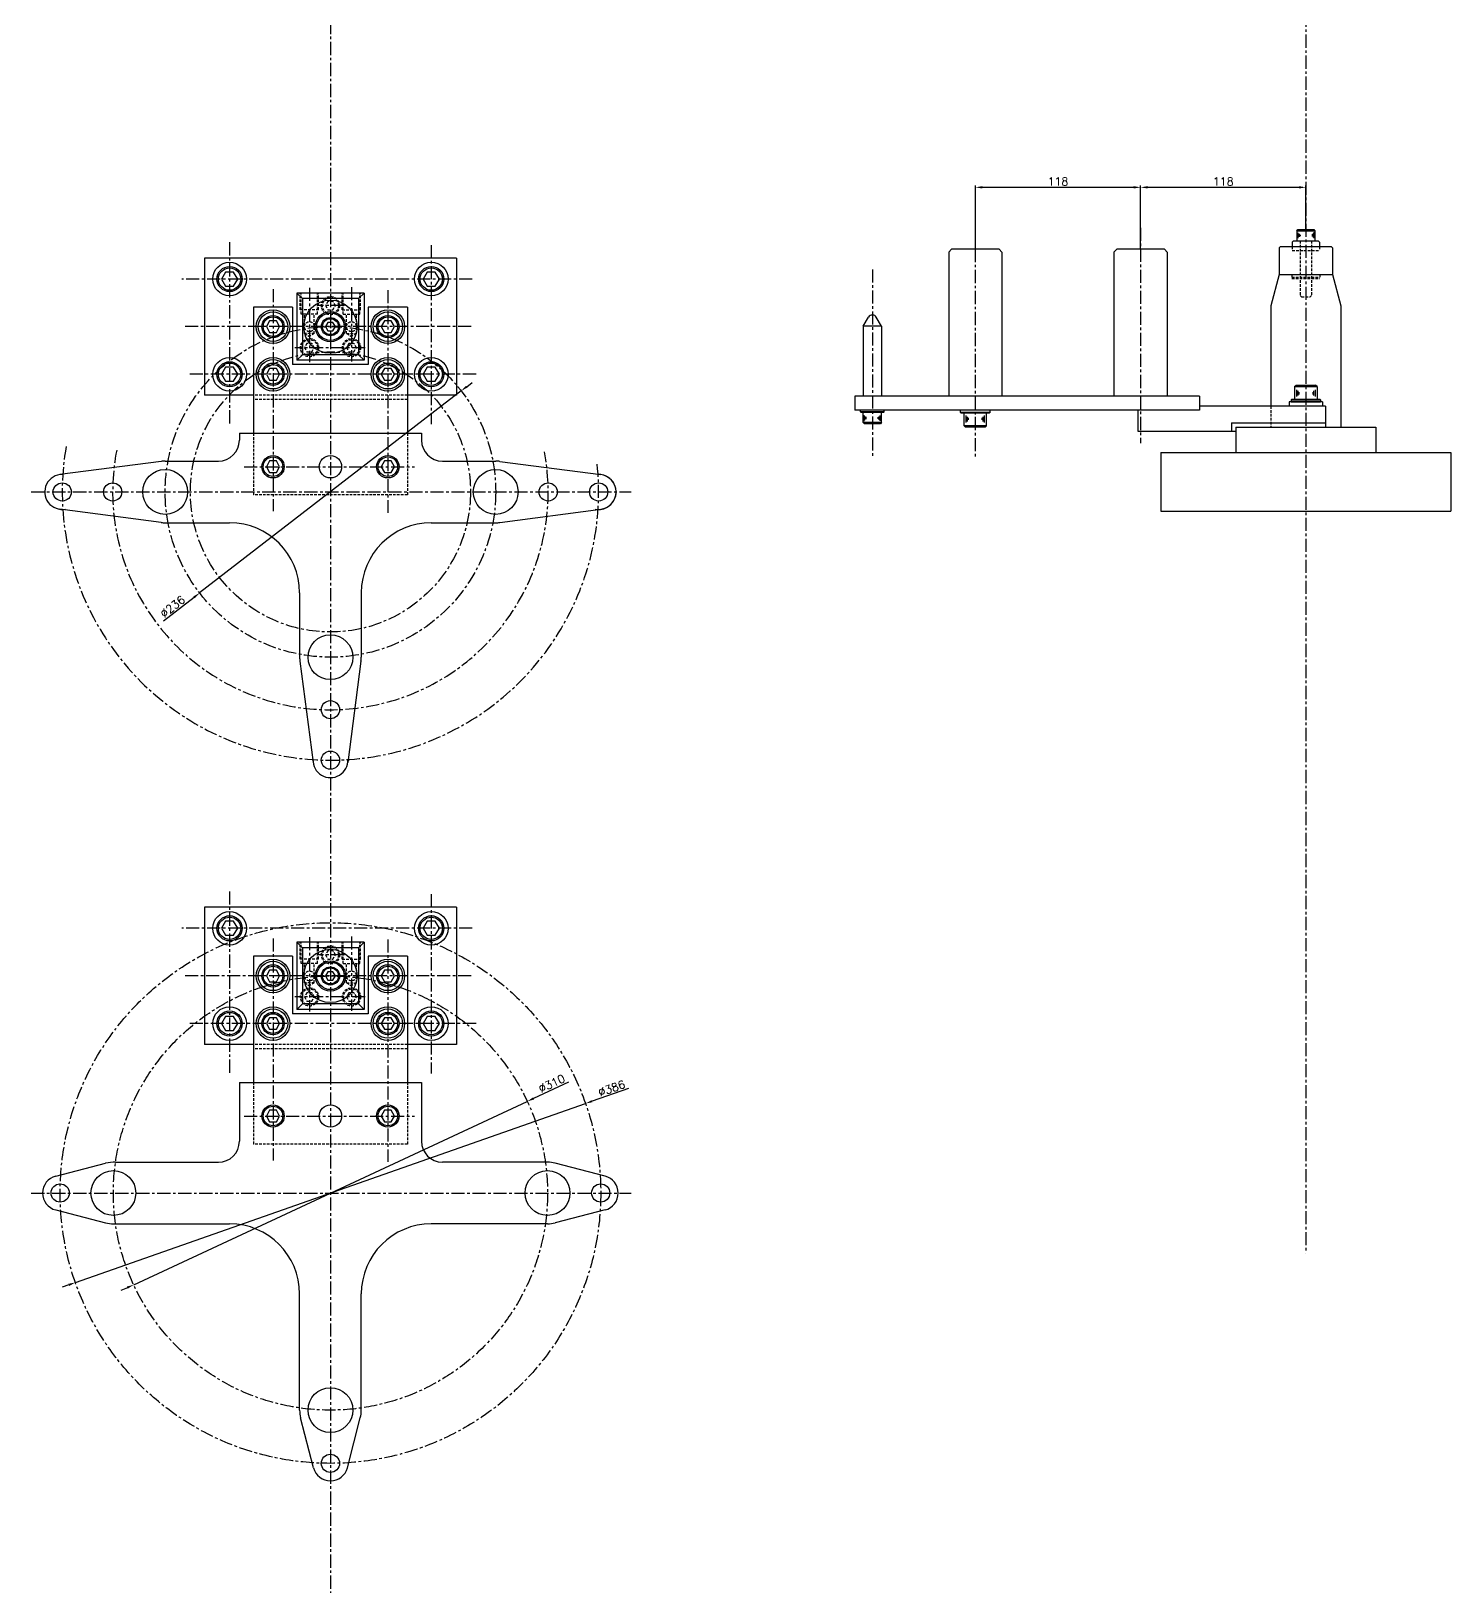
# Model space of a CAD drawing. Extents: x -13768 to 18086, y -10615 to 1188.
# Drawn here: x 9018 to 10031, y -5179 to -4064 of the extents above; entities that cross this region are included whole.
import ezdxf

# ---------------------------------------------------------------- set-up
doc = ezdxf.new("R2010")
doc.units = 0
doc.header["$LTSCALE"] = 7.5
doc.header["$MEASUREMENT"] = 0
doc.linetypes.add('CENTER', pattern=[2, 1.25, -0.25, 0.25, -0.25])
doc.linetypes.add('HIDDEN', pattern=[0.375, 0.25, -0.125])
doc.layers.get('0').update_dxf_attribs({"linetype": 'CONTINUOUS'})
doc.layers.get('DEFPOINTS').update_dxf_attribs({"linetype": 'CONTINUOUS'})
for name, color, linetype in [('CL', 1, 'CENTER'), ('CO', 3, 'CONTINUOUS'), ('OC', 1, 'HIDDEN')]:
    doc.layers.add(name, color=color, linetype=linetype)
doc.styles.add('ROMANS', font='ROMANS.SHX')
doc.dimstyles.new('2CON5', dxfattribs={"dimscale": 2.5, "dimtxt": 2.3, "dimasz": 2, "dimexe": 0.5, "dimexo": 0.0625, "dimgap": 0.5, "dimtad": 1, "dimdec": 4, "dimdsep": 46, "dimtxsty": 'ROMANS', "dimcen": -2, "dimclrt": 7, "dimadec": 0, "dimazin": 0, "dimtfac": 0.869565, "dimtdec": 4, "dimtmove": 0, "dimatfit": 3, "dimfxl": 1, "dimtolj": 1, "dimarcsym": 0})

# ---------------------------------------------------------------- blocks, each defined once
blk = doc.blocks.new('10912S')
blk.add_lwpolyline([(-2.4, 4.1), (-4.7, 0), (-2.4, -4.1), (2.4, -4.1), (4.7, 0), (2.4, 4.1)], close=True)
blk.add_circle((0, 0), 8)
at = {"color": 1}
blk.add_circle((0, 0), 7, dxfattribs=at)
blk = doc.blocks.new('*D599')
at = {"layer": 'CO', "color": 0, "lineweight": -2}
for p, q in [((9324.6, -4321.2), (9137.8, -4465.5)), ((9328.5, -4318.2), (9332.5, -4315.1)), ((9112.1, -4485.3), (9133.8, -4468.5))]:
    blk.add_line(p, q, dxfattribs=at)
at = {"layer": 'CO', "color": 0}
for points in [[(9328, -4317.5), (9329.1, -4318.8), (9324.6, -4321.2)], [(9133.3, -4467.9), (9134.4, -4469.2), (9137.8, -4465.5)]]:
    blk.add_solid(points, dxfattribs=at)
at = {"layer": 'DEFPOINTS', "color": 0}
for p in [(9324.6, -4321.2), (9137.8, -4465.5)]:
    blk.add_point(p, dxfattribs=at)
at = {"layer": 'CO', "color": 7, "insert": (9118.5, -4475.2), "char_height": 5.75, "attachment_point": 5, "rotation": 37.6749, "style": 'ROMANS'}
blk.add_mtext('\\A1;∅236', dxfattribs=at)
blk = doc.blocks.new('08912L')
for p, q in [((-6.5, 7.2), (-5.7, 8)), ((-6.5, 7.2), (-6.5, 0)), ((-6.5, 0), (6.5, 0)), ((-5.7, 8), (5.7, 8)), ((5.7, 8), (6.5, 7.2)), ((6.5, 7.2), (6.5, 0))]:
    blk.add_line(p, q)
at = {"color": 1}
for p, q in [((-6.5, 7.2), (6.5, 7.2)), ((-5.6, 5.8), (-5.6, 2)), ((-4.8, 5.1), (-4.8, 2.9)), ((-4.1, 4.4), (-4.1, 3.4)), ((4.5, 4.8), (4.5, 3.1)), ((5.3, 5.5), (5.3, 2.5)), ((5.8, 6.1), (5.8, 1.8))]:
    blk.add_line(p, q, dxfattribs=at)
blk = doc.blocks.new('10125')
for p, q in [((-10.5, 1.5), (-10, 2)), ((-10.5, 1.5), (-10.5, 0)), ((-10.5, 0), (10.5, 0)), ((-10, 2), (10, 2)), ((10, 2), (10.5, 1.5)), ((10.5, 1.5), (10.5, 0))]:
    blk.add_line(p, q)
at = {"color": 1}
blk.add_line((-10.5, 1.5), (10.5, 1.5), dxfattribs=at)
blk = doc.blocks.new('10912L')
for p, q in [((-8, 9), (-7, 10)), ((-8, 9), (-8, 0)), ((-8, 0), (8, 0)), ((-7, 10), (7, 10)), ((8, 9), (7, 10)), ((8, 9), (8, 0))]:
    blk.add_line(p, q)
at = {"color": 1}
for p, q in [((-8, 9), (8, 9)), ((-6.6, 6.7), (-6.6, 1.8)), ((-5.6, 5.9), (-5.6, 2.6)), ((-4.9, 4.9), (-4.9, 3.3)), ((4.9, 4.9), (4.9, 3.3)), ((5.6, 5.9), (5.6, 2.6)), ((6.6, 6.7), (6.6, 1.8))]:
    blk.add_line(p, q, dxfattribs=at)
blk = doc.blocks.new('08125')
for p, q in [((-8.5, 1.1), (-8, 1.6)), ((-8.5, 1.1), (-8.5, 0)), ((-8.5, 0), (8.5, 0)), ((-8, 1.6), (8, 1.6)), ((8, 1.6), (8.5, 1.1)), ((8.5, 1.1), (8.5, 0))]:
    blk.add_line(p, q)
at = {"color": 1}
blk.add_line((-8.5, 1.1), (8.5, 1.1), dxfattribs=at)
blk = doc.blocks.new('*D600')
at = {"layer": 'CO', "color": 0, "lineweight": -2}
for p, q in [((9809.7, -4219.9), (9809.7, -4174.6)), ((9922.7, -4175.9), (9814.7, -4175.9)), ((9927.7, -4205.9), (9927.7, -4174.6))]:
    blk.add_line(p, q, dxfattribs=at)
at = {"layer": 'CO', "color": 0}
for points in [[(9814.7, -4175), (9814.7, -4176.7), (9809.7, -4175.9)], [(9922.7, -4175), (9922.7, -4176.7), (9927.7, -4175.9)]]:
    blk.add_solid(points, dxfattribs=at)
at = {"layer": 'DEFPOINTS', "color": 0}
for p in [(9809.7, -4175.9), (9927.7, -4206.1), (9809.7, -4220.1)]:
    blk.add_point(p, dxfattribs=at)
at = {"layer": 'CO', "color": 7, "insert": (9868.7, -4171.7), "char_height": 5.75, "attachment_point": 5, "style": 'ROMANS'}
blk.add_mtext('\\A1;118', dxfattribs=at)
blk = doc.blocks.new('*D601')
at = {"layer": 'CO', "color": 0, "lineweight": -2}
for p, q in [((9691.7, -4219.9), (9691.7, -4174.6)), ((9804.7, -4175.9), (9696.7, -4175.9)), ((9809.7, -4219.9), (9809.7, -4174.6))]:
    blk.add_line(p, q, dxfattribs=at)
at = {"layer": 'CO', "color": 0}
for points in [[(9696.7, -4175), (9696.7, -4176.7), (9691.7, -4175.9)], [(9804.7, -4175), (9804.7, -4176.7), (9809.7, -4175.9)]]:
    blk.add_solid(points, dxfattribs=at)
at = {"layer": 'DEFPOINTS', "color": 0}
for p in [(9691.7, -4175.9), (9691.7, -4220.1), (9809.7, -4220.1)]:
    blk.add_point(p, dxfattribs=at)
at = {"layer": 'CO', "color": 7, "insert": (9750.7, -4171.7), "char_height": 5.75, "attachment_point": 5, "style": 'ROMANS'}
blk.add_mtext('\\A1;118', dxfattribs=at)
blk = doc.blocks.new('*D619')
at = {"layer": 'CO', "color": 0, "lineweight": -2}
for p, q in [((9401.1, -4814.7), (9376.2, -4826.3)), ((9090.7, -4959.4), (9371.7, -4828.5)), ((9086.2, -4961.5), (9081.6, -4963.6))]:
    blk.add_line(p, q, dxfattribs=at)
at = {"layer": 'CO', "color": 0}
for points in [[(9375.9, -4825.6), (9376.6, -4827.1), (9371.7, -4828.5)], [(9085.8, -4960.7), (9086.5, -4962.2), (9090.7, -4959.4)]]:
    blk.add_solid(points, dxfattribs=at)
at = {"layer": 'DEFPOINTS', "color": 0}
for p in [(9371.7, -4828.5), (9090.7, -4959.4)]:
    blk.add_point(p, dxfattribs=at)
at = {"layer": 'CO', "color": 7, "insert": (9389.2, -4815.7), "char_height": 5.75, "attachment_point": 5, "rotation": 24.9778, "style": 'ROMANS'}
blk.add_mtext('\\A1;∅310', dxfattribs=at)
blk = doc.blocks.new('*D620')
at = {"layer": 'CO', "color": 0, "lineweight": -2}
for p, q in [((9444, -4819.2), (9418, -4828.3)), ((9049.1, -4957.8), (9413.3, -4830)), ((9044.4, -4959.5), (9039.6, -4961.1))]:
    blk.add_line(p, q, dxfattribs=at)
at = {"layer": 'CO', "color": 0}
for points in [[(9417.7, -4827.6), (9418.3, -4829.1), (9413.3, -4830)], [(9044.1, -4958.7), (9044.6, -4960.3), (9049.1, -4957.8)]]:
    blk.add_solid(points, dxfattribs=at)
at = {"layer": 'DEFPOINTS', "color": 0}
for p in [(9413.3, -4830), (9049.1, -4957.8)]:
    blk.add_point(p, dxfattribs=at)
at = {"layer": 'CO', "color": 7, "insert": (9432, -4819.1), "char_height": 5.75, "attachment_point": 5, "rotation": 19.3376, "style": 'ROMANS'}
blk.add_mtext('\\A1;∅386', dxfattribs=at)
blk = doc.blocks.new('12912S')
blk.add_lwpolyline([(-2.9, 5), (-5.8, 0), (-2.9, -5), (2.9, -5), (5.8, 0), (2.9, 5)], close=True)
blk.add_circle((0, 0), 9)
at = {"color": 1}
blk.add_circle((0, 0), 8, dxfattribs=at)
blk = doc.blocks.new('08912s')
blk.add_lwpolyline([(-1.8, 3), (-3.5, 0), (-1.8, -3), (1.8, -3), (3.5, 0), (1.8, 3)], close=True)
blk.add_circle((0, 0), 6.5)
at = {"color": 1}
blk.add_circle((0, 0), 5.7, dxfattribs=at)

msp = doc.modelspace()

# ---------------------------------------------------------------- linework, layer by layer
for p, q in [((9918.90354, -4214.07351), (9917.90354, -4215.07351)), ((9918.90354, -4214.07351), (9936.40354, -4214.07351)), ((9936.40354, -4214.07351), (9937.40354, -4215.07351)), ((9674.65354, -4220.07351), (9672.65354, -4222.07351)), ((9672.65354, -4222.07351), (9672.65354, -4325.07351)), ((9708.65354, -4220.07351), (9674.65354, -4220.07351)), ((9708.65354, -4220.07351), (9710.65354, -4222.07351)), ((9710.65354, -4222.07351), (9710.65354, -4325.07351)), ((9792.65354, -4220.07351), (9790.65354, -4222.07351)), ((9790.65354, -4222.07351), (9790.65354, -4325.07351)), ((9826.65354, -4220.07351), (9792.65354, -4220.07351)), ((9826.65354, -4220.07351), (9828.65354, -4222.07351)), ((9828.65354, -4222.07351), (9828.65354, -4325.07351)), ((9909.65354, -4218.07351), (9908.65354, -4219.07351)), ((9908.65354, -4219.07351), (9908.65354, -4238.07351)), ((9909.65354, -4218.07351), (9945.65354, -4218.07351)), ((9917.90354, -4215.07351), (9917.90354, -4218.07351)), ((9937.40354, -4215.07351), (9937.40354, -4218.07351)), ((9945.65354, -4218.07351), (9946.65354, -4219.07351)), ((9946.65354, -4219.07351), (9946.65354, -4238.07351)), ((9321.19621, -4226.34247), (9141.19621, -4226.34247)), ((9141.19621, -4226.34247), (9141.19621, -4324.34247)), ((9321.19621, -4226.34247), (9321.19621, -4324.34247)), ((9908.65354, -4238.07351), (9902.65354, -4260.46582)), ((9908.65354, -4238.07351), (9946.65354, -4238.07351)), ((9946.65354, -4238.07351), (9952.65354, -4260.46582)), ((9207.19621, -4251.34247), (9207.19621, -4299.34247)), ((9255.19621, -4251.34247), (9207.19621, -4251.34247)), ((9211.19621, -4255.34247), (9207.19621, -4251.34247)), ((9211.19621, -4255.34247), (9211.19621, -4295.34247)), ((9251.19621, -4255.34247), (9211.19621, -4255.34247)), ((9251.19621, -4255.34247), (9255.19621, -4251.34247)), ((9251.19621, -4255.34247), (9251.19621, -4295.34247)), ((9255.19621, -4251.34247), (9255.19621, -4299.34247)), ((9176.19621, -4261.34247), (9176.19621, -4351.34247)), ((9204.19621, -4261.34247), (9176.19621, -4261.34247)), ((9204.19621, -4261.34247), (9204.19621, -4302.34247)), ((9258.19621, -4261.34247), (9258.19621, -4302.34247)), ((9286.19621, -4261.34247), (9258.19621, -4261.34247)), ((9286.19621, -4261.34247), (9286.19621, -4351.34247)), ((9611.65354, -4275.07351), (9615.40632, -4268.57351)), ((9618.30269, -4267.07351), (9618.00439, -4267.07351)), ((9624.65354, -4275.07351), (9620.90076, -4268.57351)), ((9902.65354, -4260.46582), (9902.65354, -4332.07351)), ((9952.65354, -4260.46582), (9952.65354, -4347.07351)), ((9624.65354, -4275.07351), (9611.65354, -4275.07351)), ((9611.65354, -4275.07351), (9611.65354, -4325.07351)), ((9624.65354, -4275.07351), (9624.65354, -4325.07351)), ((9258.19621, -4302.34247), (9204.19621, -4302.34247)), ((9207.19621, -4299.34247), (9211.19621, -4295.34247)), ((9255.19621, -4299.34247), (9207.19621, -4299.34247)), ((9251.19621, -4295.34247), (9211.19621, -4295.34247)), ((9255.19621, -4299.34247), (9251.19621, -4295.34247)), ((9176.19621, -4324.34247), (9141.19621, -4324.34247)), ((9321.19621, -4324.34247), (9286.19621, -4324.34247)), ((9851.65354, -4325.07351), (9605.65354, -4325.07351)), ((9605.65354, -4325.07351), (9605.65354, -4335.07351)), ((9851.65354, -4325.07351), (9851.65354, -4335.07351)), ((9851.65354, -4335.07351), (9605.65354, -4335.07351)), ((9807.65354, -4335.07351), (9807.65354, -4350.07351)), ((9941.65354, -4332.07351), (9851.65354, -4332.07351)), ((9915.65354, -4329.07351), (9915.65354, -4332.07351)), ((9939.65354, -4329.07351), (9915.65354, -4329.07351)), ((9939.65354, -4329.07351), (9939.65354, -4332.07351)), ((9941.65354, -4332.07351), (9941.65354, -4347.07351)), ((9874.65354, -4344.07351), (9874.65354, -4350.07351)), ((9874.65354, -4344.07351), (9941.65354, -4344.07351)), ((9877.65354, -4347.07351), (9877.65354, -4365.07351)), ((9877.65354, -4347.07351), (9977.65354, -4347.07351)), ((9977.65354, -4347.07351), (9977.65354, -4365.07351)), ((9166.19621, -4351.34247), (9296.19621, -4351.34247)), ((9166.19621, -4351.34247), (9166.19621, -4356.34247)), ((9296.19621, -4351.34247), (9296.19621, -4356.34247)), ((9807.65354, -4350.07351), (9877.65354, -4350.07351)), ((9824.15354, -4365.07351), (9824.15354, -4407.07351)), ((9824.15354, -4365.07351), (10031.15354, -4365.07351)), ((10031.15354, -4365.07351), (10031.15354, -4407.07351)), ((9110.35267, -4371.52701), (9038.08056, -4380.94732)), ((9113.19621, -4371.34247), (9151.19621, -4371.34247)), ((9311.19621, -4371.34247), (9349.19621, -4371.34247)), ((9352.03974, -4371.52701), (9424.31185, -4380.94732)), ((9110.35267, -4415.15793), (9038.08056, -4405.73761)), ((9352.03974, -4415.15793), (9424.31185, -4405.73761)), ((9824.15354, -4407.07351), (10031.15354, -4407.07351)), ((9113.19621, -4415.34247), (9159.19621, -4415.34247)), ((9303.19621, -4415.34247), (9349.19621, -4415.34247)), ((9209.19621, -4465.34247), (9209.19621, -4511.34247)), ((9253.19621, -4465.34247), (9253.19621, -4511.34247)), ((9209.38075, -4514.186), (9218.80106, -4586.45811)), ((9253.01167, -4514.186), (9243.59135, -4586.45811)), ((9321.19621, -4689.9093), (9141.19621, -4689.9093)), ((9141.19621, -4689.9093), (9141.19621, -4787.9093)), ((9321.19621, -4689.9093), (9321.19621, -4787.9093)), ((9207.19621, -4714.9093), (9207.19621, -4762.9093)), ((9255.19621, -4714.9093), (9207.19621, -4714.9093)), ((9211.19621, -4718.9093), (9207.19621, -4714.9093)), ((9251.19621, -4718.9093), (9255.19621, -4714.9093)), ((9255.19621, -4714.9093), (9255.19621, -4762.9093)), ((9176.19621, -4724.9093), (9176.19621, -4814.9093)), ((9204.19621, -4724.9093), (9176.19621, -4724.9093)), ((9204.19621, -4724.9093), (9204.19621, -4765.9093)), ((9211.19621, -4718.9093), (9211.19621, -4758.9093)), ((9251.19621, -4718.9093), (9211.19621, -4718.9093)), ((9251.19621, -4718.9093), (9251.19621, -4758.9093)), ((9258.19621, -4724.9093), (9258.19621, -4765.9093)), ((9286.19621, -4724.9093), (9258.19621, -4724.9093)), ((9286.19621, -4724.9093), (9286.19621, -4814.9093)), ((9207.19621, -4762.9093), (9211.19621, -4758.9093)), ((9251.19621, -4758.9093), (9211.19621, -4758.9093)), ((9255.19621, -4762.9093), (9251.19621, -4758.9093)), ((9258.19621, -4765.9093), (9204.19621, -4765.9093)), ((9255.19621, -4762.9093), (9207.19621, -4762.9093)), ((9176.19621, -4787.9093), (9141.19621, -4787.9093)), ((9321.19621, -4787.9093), (9286.19621, -4787.9093)), ((9166.19621, -4814.9093), (9296.19621, -4814.9093)), ((9166.19621, -4814.9093), (9166.19621, -4856.96477)), ((9296.19621, -4814.9093), (9296.19621, -4856.9093)), ((9077.7575, -4871.96477), (9151.19621, -4871.96477)), ((9386.19621, -4871.9093), (9311.19621, -4871.9093)), ((9035.07121, -4881.80623), (9070.69621, -4872.60789)), ((9427.32121, -4881.80623), (9391.69621, -4872.60789)), ((9035.07121, -4906.01237), (9070.69621, -4915.21071)), ((9076.19621, -4915.9093), (9159.19621, -4915.9093)), ((9386.19621, -4915.9093), (9303.19621, -4915.9093)), ((9427.32121, -4906.01237), (9391.69621, -4915.21071)), ((9209.19621, -5048.9093), (9209.19621, -4965.9093)), ((9253.19621, -5048.9093), (9253.19621, -4965.9093)), ((9219.09313, -5090.0343), (9209.8948, -5054.4093)), ((9243.29928, -5090.0343), (9252.49762, -5054.4093))]:
    msp.add_line(p, q)
for centre, radius in [((9159.19621, -4241.34247), 12), ((9303.19621, -4241.34247), 12), ((9231.19621, -4275.34247), 19), ((9190.19621, -4275.34247), 12), ((9190.19621, -4275.34247), 10.5), ((9231.19621, -4275.34247), 10.8), ((9231.19621, -4275.34247), 9.8), ((9272.19621, -4275.34247), 12), ((9272.19621, -4275.34247), 10.5), ((9159.19621, -4309.34247), 12), ((9190.19621, -4309.34247), 12), ((9190.19621, -4309.34247), 10.5), ((9272.19621, -4309.34247), 12), ((9272.19621, -4309.34247), 10.5), ((9303.19621, -4309.34247), 12), ((9231.19621, -4375.34247), 8), ((9113.19621, -4393.34247), 16), ((9349.19621, -4393.34247), 16), ((9039.69621, -4393.34247), 6.5), ((9075.69621, -4393.34247), 6.5), ((9386.69621, -4393.34247), 6.5), ((9422.69621, -4393.34247), 6.5), ((9231.19621, -4511.34247), 16), ((9231.19621, -4548.84247), 6.5), ((9231.19621, -4584.84247), 6.5), ((9159.19621, -4704.9093), 12), ((9303.19621, -4704.9093), 12), ((9190.19621, -4738.9093), 12), ((9231.19621, -4738.9093), 19), ((9272.19621, -4738.9093), 12), ((9190.19621, -4738.9093), 10.5), ((9231.19621, -4738.9093), 10.8), ((9231.19621, -4738.9093), 9.8), ((9272.19621, -4738.9093), 10.5), ((9159.19621, -4772.9093), 12), ((9190.19621, -4772.9093), 12), ((9190.19621, -4772.9093), 10.5), ((9272.19621, -4772.9093), 12), ((9272.19621, -4772.9093), 10.5), ((9303.19621, -4772.9093), 12), ((9231.19621, -4838.9093), 8), ((9076.19621, -4893.9093), 16), ((9386.19621, -4893.9093), 16), ((9038.19621, -4893.9093), 6.5), ((9424.19621, -4893.9093), 6.5), ((9231.19621, -5048.9093), 16), ((9231.19621, -5086.9093), 6.5)]:
    msp.add_circle(centre, radius)
for centre, radius, start, end in [((9618.00439, -4270.07351), 3, 90, 150), ((9618.30269, -4270.07351), 3, 30, 90), ((9151.19621, -4356.34247), 15, 270, 360), ((9311.19621, -4356.34247), 15, 180, 270), ((9039.69621, -4393.34247), 12.5, 89.63786447, 281.10159011), ((9113.19621, -4393.34247), 22, 90, 97.42635311), ((9349.19621, -4393.34247), 22, 82.57364689, 90), ((9422.69621, -4393.34247), 12.5, 258.89840989, 90.36213553), ((9422.69621, -4393.34247), 12.5, 275.95948188, 84.04051812), ((9113.19621, -4393.34247), 22, 262.57364689, 270), ((9159.19621, -4465.34247), 50, 0, 90), ((9303.19621, -4465.34247), 50, 90, 180), ((9349.19621, -4393.34247), 22, 270, 277.42635311), ((9231.19621, -4511.34247), 22, 180, 187.42635311), ((9231.19621, -4511.34247), 22, 352.57364689, 0), ((9231.19621, -4584.84247), 12.5, 178.12970117, 1.87029883), ((9151.19621, -4856.96477), 15, 270, 360), ((9311.19621, -4856.9093), 15, 180, 270), ((9076.19621, -4893.9093), 22, 85.930427, 104.47751219), ((9386.19621, -4893.9093), 22, 75.52248781, 90), ((9038.19621, -4893.9093), 12.5, 104.47751219, 255.52248781), ((9424.19621, -4893.9093), 12.5, 284.47751219, 75.52248781), ((9076.19621, -4893.9093), 22, 255.52248781, 270), ((9159.19621, -4965.9093), 50, 0, 90), ((9303.19621, -4965.9093), 50, 90, 180), ((9386.19621, -4893.9093), 22, 270, 284.47751219), ((9231.19621, -5048.9093), 22, 180, 194.47751219), ((9231.19621, -5048.9093), 22, 345.52248781, 0), ((9231.19621, -5086.9093), 12.5, 194.47751219, 345.52248781)]:
    msp.add_arc(centre, radius, start, end)
at = {"layer": 'CL'}
for p, q in [((9927.65354, -2416.82258), (9927.65354, -4936.83312)), ((9231.19621, -2782.04215), (9231.19621, -5179.30915)), ((9691.65354, -4204.84031), (9691.65354, -4368.41201)), ((9809.65354, -4204.76506), (9809.65354, -4358.44439)), ((9159.19621, -4215.07795), (9159.19621, -4345.51917)), ((9303.19621, -4217.05051), (9303.19621, -4345.07179)), ((9618.15354, -4234.48372), (9618.15354, -4367.73897)), ((9332.50492, -4241.34247), (9125.15614, -4241.34247)), ((9216.19621, -4247.54903), (9216.19621, -4300.79646)), ((9246.19621, -4247.1271), (9246.19621, -4300.18586)), ((9190.19621, -4248.57867), (9190.19621, -4407.03779)), ((9272.19621, -4249.23376), (9272.19621, -4408.17506)), ((9241.31207, -4260.34247), (9222.6815, -4260.34247)), ((9331.73467, -4275.34247), (9127.13071, -4275.34247)), ((9256.10897, -4290.34247), (9205.79904, -4290.34247)), ((9335.1379, -4309.34247), (9129.76392, -4309.34247)), ((9169.52735, -4375.34247), (9291.24974, -4375.34247)), ((9017.55211, -4393.34247), (9445.82578, -4393.34247)), ((9159.19621, -4678.64479), (9159.19621, -4809.086)), ((9303.19621, -4680.61734), (9303.19621, -4808.63862)), ((9332.50492, -4704.9093), (9125.15614, -4704.9093)), ((9190.19621, -4712.1455), (9190.19621, -4870.60463)), ((9216.19621, -4711.11586), (9216.19621, -4764.3633)), ((9246.19621, -4710.69393), (9246.19621, -4763.75269)), ((9272.19621, -4712.8006), (9272.19621, -4871.7419)), ((9241.31207, -4723.9093), (9222.6815, -4723.9093)), ((9331.73467, -4738.9093), (9127.13071, -4738.9093)), ((9256.10897, -4753.9093), (9205.79904, -4753.9093)), ((9335.1379, -4772.9093), (9129.76392, -4772.9093)), ((9169.52735, -4838.9093), (9291.24974, -4838.9093)), ((9017.55211, -4893.9093), (9445.82578, -4893.9093))]:
    msp.add_line(p, q, dxfattribs=at)
for centre, radius in [((9231.19621, -4393.34247), 118), ((9231.19621, -4393.34247), 100), ((9231.19621, -4893.9093), 193), ((9231.19621, -4893.9093), 155)]:
    msp.add_circle(centre, radius, dxfattribs=at)
for radius, start, end in [(191.5, 170.24070626, 5.96408351), (155.5, 168.92686896, 10.62316861)]:
    msp.add_arc((9231.19621, -4393.34247), radius, start, end, dxfattribs=at)
at = {"layer": 'OC'}
for p, q in [((9923.65354, -4214.07351), (9923.65354, -4253.07351)), ((9931.65354, -4214.07351), (9931.65354, -4253.07351)), ((9917.90354, -4218.07351), (9917.90354, -4221.07351)), ((9917.90354, -4221.07351), (9937.40354, -4221.07351)), ((9937.40354, -4218.07351), (9937.40354, -4221.07351)), ((9917.65354, -4238.07351), (9917.65354, -4241.07351)), ((9917.65354, -4240.07351), (9937.65354, -4240.07351)), ((9917.65354, -4241.07351), (9937.65354, -4241.07351)), ((9937.65354, -4238.07351), (9937.65354, -4241.07351)), ((9209.62121, -4263.34247), (9209.62121, -4251.34247)), ((9210.32121, -4266.34247), (9210.32121, -4251.34247)), ((9222.07121, -4266.34247), (9222.07121, -4251.34247)), ((9222.77121, -4263.34247), (9222.77121, -4251.34247)), ((9239.62121, -4263.34247), (9239.62121, -4251.34247)), ((9240.32121, -4266.34247), (9240.32121, -4251.34247)), ((9252.07121, -4266.34247), (9252.07121, -4251.34247)), ((9252.77121, -4263.34247), (9252.77121, -4251.34247)), ((9924.65354, -4254.07351), (9923.65354, -4253.07351)), ((9924.65354, -4254.07351), (9930.65354, -4254.07351)), ((9931.65354, -4253.07351), (9930.65354, -4254.07351)), ((9222.77121, -4263.34247), (9209.62121, -4263.34247)), ((9222.07121, -4266.34247), (9210.32121, -4266.34247)), ((9212.69621, -4280.32174), (9212.69621, -4266.34247)), ((9219.69621, -4280.32174), (9219.69621, -4266.34247)), ((9239.62121, -4263.34247), (9252.77121, -4263.34247)), ((9240.32121, -4266.34247), (9252.07121, -4266.34247)), ((9242.69621, -4280.32174), (9242.69621, -4266.34247)), ((9249.69621, -4280.32174), (9249.69621, -4266.34247)), ((9212.69621, -4280.32174), (9216.19621, -4282.34247)), ((9219.69621, -4280.32174), (9212.69621, -4280.32174)), ((9219.69621, -4280.32174), (9216.19621, -4282.34247)), ((9242.69621, -4280.32174), (9246.19621, -4282.34247)), ((9242.69621, -4280.32174), (9249.69621, -4280.32174)), ((9249.69621, -4280.32174), (9246.19621, -4282.34247)), ((9286.19621, -4324.34247), (9176.19621, -4324.34247)), ((9286.19621, -4327.34247), (9176.19621, -4327.34247)), ((9902.65354, -4332.07351), (9902.65354, -4347.07351)), ((9176.19621, -4351.34247), (9176.19621, -4395.34247)), ((9286.19621, -4351.34247), (9286.19621, -4395.34247)), ((9286.19621, -4395.34247), (9176.19621, -4395.34247)), ((9209.62121, -4726.9093), (9209.62121, -4714.9093)), ((9210.32121, -4729.9093), (9210.32121, -4714.9093)), ((9222.07121, -4729.9093), (9222.07121, -4714.9093)), ((9222.77121, -4726.9093), (9222.77121, -4714.9093)), ((9239.62121, -4726.9093), (9239.62121, -4714.9093)), ((9240.32121, -4729.9093), (9240.32121, -4714.9093)), ((9252.07121, -4729.9093), (9252.07121, -4714.9093)), ((9252.77121, -4726.9093), (9252.77121, -4714.9093)), ((9222.77121, -4726.9093), (9209.62121, -4726.9093)), ((9239.62121, -4726.9093), (9252.77121, -4726.9093)), ((9222.07121, -4729.9093), (9210.32121, -4729.9093)), ((9212.69621, -4743.88857), (9212.69621, -4729.9093)), ((9219.69621, -4743.88857), (9219.69621, -4729.9093)), ((9240.32121, -4729.9093), (9252.07121, -4729.9093)), ((9242.69621, -4743.88857), (9242.69621, -4729.9093)), ((9249.69621, -4743.88857), (9249.69621, -4729.9093)), ((9212.69621, -4743.88857), (9216.19621, -4745.9093)), ((9219.69621, -4743.88857), (9212.69621, -4743.88857)), ((9219.69621, -4743.88857), (9216.19621, -4745.9093)), ((9242.69621, -4743.88857), (9246.19621, -4745.9093)), ((9242.69621, -4743.88857), (9249.69621, -4743.88857)), ((9249.69621, -4743.88857), (9246.19621, -4745.9093)), ((9286.19621, -4787.9093), (9176.19621, -4787.9093)), ((9286.19621, -4790.9093), (9176.19621, -4790.9093)), ((9176.19621, -4814.9093), (9176.19621, -4858.9093)), ((9286.19621, -4814.9093), (9286.19621, -4858.9093)), ((9286.19621, -4858.9093), (9176.19621, -4858.9093))]:
    msp.add_line(p, q, dxfattribs=at)
for centre in [(9216.19621, -4275.34247), (9246.19621, -4275.34247), (9216.19621, -4738.9093), (9246.19621, -4738.9093)]:
    msp.add_circle(centre, 3.5, dxfattribs=at)

# ---------------------------------------------------------------- block references
for name, p in [('08912L', (9927.65354, -4214.07351)), ('12912S', (9159.19621, -4241.34247)), ('12912S', (9303.19621, -4241.34247)), ('10912S', (9190.19621, -4275.34247)), ('08912s', (9231.19621, -4275.34247)), ('10912S', (9272.19621, -4275.34247)), ('12912S', (9159.19621, -4309.34247)), ('10912S', (9190.19621, -4309.34247)), ('10912S', (9272.19621, -4309.34247)), ('12912S', (9303.19621, -4309.34247)), ('10912L', (9927.65354, -4327.07351)), ('10125', (9927.65354, -4329.07351)), ('10912S', (9190.19621, -4375.34247)), ('10912S', (9272.19621, -4375.34247)), ('12912S', (9159.19621, -4704.9093)), ('12912S', (9303.19621, -4704.9093)), ('10912S', (9190.19621, -4738.9093)), ('08912s', (9231.19621, -4738.9093)), ('10912S', (9272.19621, -4738.9093)), ('12912S', (9159.19621, -4772.9093)), ('10912S', (9190.19621, -4772.9093)), ('10912S', (9272.19621, -4772.9093)), ('12912S', (9303.19621, -4772.9093)), ('10912S', (9190.19621, -4838.9093)), ('10912S', (9272.19621, -4838.9093))]:
    msp.add_blockref(name, p)
at = {"rotation": 180}
for name, p in [('08125', (9618.15354, -4335.07351)), ('08912L', (9618.15354, -4336.67351)), ('10125', (9691.65354, -4335.07351)), ('10912L', (9691.65354, -4337.07351))]:
    msp.add_blockref(name, p, dxfattribs=at)
at = {"layer": 'OC'}
for p in [(9231.19621, -4260.34247), (9216.19621, -4290.34247), (9246.19621, -4290.34247), (9231.19621, -4723.9093), (9216.19621, -4753.9093), (9246.19621, -4753.9093)]:
    msp.add_blockref('08912s', p, dxfattribs=at)

# ---------------------------------------------------------------- dimensions: what is measured, and where the dimension line sits
at = {"layer": 'CO'}
dim = msp.add_linear_dim(base=(9691.65354, -4175.86418), p1=(9809.65354, -4220.07351), p2=(9691.65354, -4220.07351), dimstyle='2CON5', override={"dimtmove": 1}, dxfattribs=at)
dim.commit()
dim.dimension.update_dxf_attribs({"geometry": '*D601', "text_midpoint": (9750.65354, -4171.73918)})
dim = msp.add_linear_dim(base=(9809.65354, -4175.86418), p1=(9927.65354, -4206.07351), p2=(9809.65354, -4220.07351), dimstyle='2CON5', dxfattribs=at)
dim.commit()
dim.dimension.update_dxf_attribs({"geometry": '*D600', "text_midpoint": (9868.65354, -4171.73918)})
for p1, p2, picture, middle in [((9324.59216, -4321.22314), (9137.80026, -4465.46179), '*D599', (9120.98578, -4478.44574)), ((9049.08447, -4957.81795), (9413.30794, -4830.00065), '*D620', (9433.35349, -4822.96604)), ((9090.69318, -4959.36079), (9371.69924, -4828.45781), '*D619', (9390.95636, -4819.48713))]:
    dim = msp.add_diameter_dim_2p(p1=p1, p2=p2, dimstyle='2CON5', dxfattribs=at)
    dim.commit()
    dim.dimension.update_dxf_attribs({"geometry": picture, "text_midpoint": middle})

doc.saveas('drawing.dxf')
